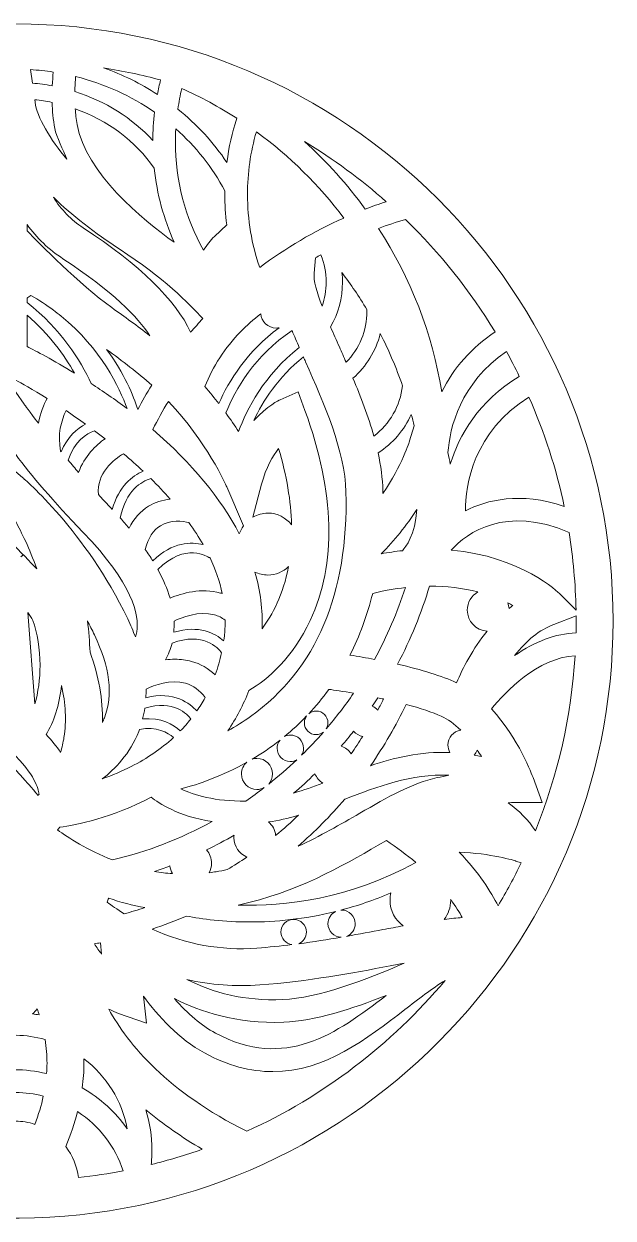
# Model space of a CAD drawing. Header units: millimetres. Extents: x -92 to 553, y -779 to 225.
# Drawn here: x 74.5 to 224.8, y -443.5 to -138.7 of the extents above; entities that cross this region are included whole.
import ezdxf

# ---------------------------------------------------------------- set-up
doc = ezdxf.new("R2010")
doc.units = ezdxf.units.MM
doc.header["$MEASUREMENT"] = 0
doc.layers.add('Layer 6', color=7, linetype='Continuous')

msp = doc.modelspace()

# ---------------------------------------------------------------- linework, layer by layer
at = {"layer": 'Layer 6', "lineweight": 0}
for points, knots in [([(72.44, -138.7), (-11.59, -138.7), (-79.96, -207.06), (-79.96, -291.1), (-79.96, -374.67), (-11.97, -443.04), (71.6, -443.5), (71.6, -443.5), (73.35, -443.5), (73.35, -443.5), (156.88, -443), (224.84, -374.64), (224.84, -291.1), (224.84, -207.06), (156.47, -138.7), (72.44, -138.7)], [0, 0, 0, 0, 1, 1, 1, 2, 2, 2, 3, 3, 3, 4, 4, 4, 5, 5, 5, 5]), ([(82.04, -150.99), (81.92, -152.09), (81.83, -153.27), (81.77, -154.5), (80.1, -154.19), (78.4, -153.96), (76.69, -153.82), (76.69, -153.82), (76.19, -150.37), (76.19, -150.37), (78.17, -150.49), (80.12, -150.7), (82.04, -150.99)], [0, 0, 0, 0, 1, 1, 1, 2, 2, 2, 3, 3, 3, 4, 4, 4, 4]), ([(87.74, -152.15), (95.05, -153.97), (101.87, -157.05), (107.87, -161.22), (107.58, -163.61), (107.43, -166.03), (107.42, -168.44), (102.14, -162.72), (95.25, -158.41), (87.52, -155.96), (87.56, -154.63), (87.62, -153.34), (87.74, -152.15)], [0, 0, 0, 0, 1, 1, 1, 2, 2, 2, 3, 3, 3, 4, 4, 4, 4]), ([(109.41, -153), (109.1, -154.22), (108.83, -155.44), (108.58, -156.68), (104.33, -153.92), (99.72, -151.65), (94.86, -149.92), (99.8, -150.71), (104.68, -151.73), (109.41, -153)], [0, 0, 0, 0, 1, 1, 1, 2, 2, 2, 3, 3, 3, 3]), ([(114.82, -155.19), (119.64, -157.34), (124.36, -159.9), (128.85, -162.79), (127.65, -166.45), (126.82, -170.22), (126.32, -174.06), (122.86, -168.91), (118.64, -164.34), (113.82, -160.46), (114.08, -158.69), (114.4, -156.93), (114.82, -155.19)], [0, 0, 0, 0, 1, 1, 1, 2, 2, 2, 3, 3, 3, 4, 4, 4, 4]), ([(85.53, -173.21), (81.36, -168.37), (77.77, -162.39), (77.38, -158.69), (77.38, -158.69), (77.29, -158.04), (77.29, -158.04), (78.79, -158.2), (80.28, -158.44), (81.74, -158.74), (81.8, -160.88), (82.01, -163.12), (82.42, -165.4), (82.8, -167.48), (84.6, -171.05), (85.53, -173.21)], [0, 0, 0, 0, 1, 1, 1, 2, 2, 2, 3, 3, 3, 4, 4, 4, 5, 5, 5, 5]), ([(88.11, -164.36), (87.87, -163.02), (87.73, -161.69), (87.63, -160.38), (95.91, -163.3), (103.04, -168.58), (107.77, -175.55), (108.48, -182.11), (110.21, -188.5), (112.89, -194.43), (104.65, -188.56), (90.39, -176.81), (88.11, -164.36)], [0, 0, 0, 0, 1, 1, 1, 2, 2, 2, 3, 3, 3, 4, 4, 4, 4]), ([(113.29, -165.48), (118.35, -169.96), (122.61, -175.28), (125.81, -181.32), (125.8, -181.62), (125.79, -181.92), (125.79, -182.22), (125.79, -184.72), (125.96, -187.32), (126.28, -189.96), (126.28, -189.96), (123.15, -192.97), (123.15, -192.97), (122.14, -193.94), (121.21, -195.11), (120.38, -196.46), (115.67, -188.2), (113.19, -178.67), (113.19, -168.8), (113.19, -167.69), (113.23, -166.58), (113.29, -165.48)], [0, 0, 0, 0, 1, 1, 1, 2, 2, 2, 3, 3, 3, 4, 4, 4, 5, 5, 5, 6, 6, 6, 7, 7, 7, 7]), ([(133.84, -166.23), (142.35, -172.44), (149.84, -179.84), (156.12, -188.25), (148.54, -191.63), (141.34, -195.87), (134.69, -200.87), (132.62, -194.93), (131.58, -188.66), (131.58, -182.22), (131.58, -176.76), (132.34, -171.39), (133.84, -166.23)], [0, 0, 0, 0, 1, 1, 1, 2, 2, 2, 3, 3, 3, 4, 4, 4, 4]), ([(166.97, -184.09), (165.13, -184.68), (163.34, -185.31), (161.61, -185.97), (157.03, -179.67), (151.83, -173.89), (146.08, -168.71), (153.47, -173.18), (160.46, -178.33), (166.97, -184.09)], [0, 0, 0, 0, 1, 1, 1, 2, 2, 2, 3, 3, 3, 3]), ([(117.06, -217.41), (113.26, -209.12), (104.05, -200.16), (89.66, -190.75), (86.57, -188.73), (84.03, -186.12), (82.06, -182.96), (86.78, -187.51), (92.58, -192.06), (99.09, -196.3), (109.87, -203.32), (116.79, -210.16), (120.19, -213.91), (119.13, -215.05), (118.08, -216.22), (117.06, -217.41)], [0, 0, 0, 0, 1, 1, 1, 2, 2, 2, 3, 3, 3, 4, 4, 4, 5, 5, 5, 5]), ([(194.73, -217.31), (188.73, -221.32), (184.17, -226.46), (181.13, -232.63), (178.68, -217.68), (173.26, -203.65), (164.99, -190.88), (167.25, -190.06), (169.56, -189.3), (171.87, -188.63), (180.68, -197.18), (188.37, -206.83), (194.73, -217.31)], [0, 0, 0, 0, 1, 1, 1, 2, 2, 2, 3, 3, 3, 4, 4, 4, 4]), ([(75.33, -189.91), (77.83, -193.36), (80.9, -196.29), (84.5, -198.64), (97.25, -206.98), (103.57, -213.57), (106.67, -218.28), (103.49, -215.82), (100.21, -213.44), (96.99, -211.12), (88.55, -205.01), (78.55, -194.86), (75.33, -191.51), (75.33, -191.51), (75.33, -189.91), (75.33, -189.91)], [0, 0, 0, 0, 1, 1, 1, 2, 2, 2, 3, 3, 3, 4, 4, 4, 5, 5, 5, 5]), ([(148.56, -202.32), (148.56, -202.32), (148.94, -198.39), (148.94, -198.39), (149.39, -198.13), (149.84, -197.88), (150.29, -197.63), (151.18, -199.83), (151.65, -202.2), (151.65, -204.62), (151.65, -206.72), (151.29, -208.78), (150.61, -210.73), (149.28, -207.2), (148.39, -204.13), (148.56, -202.32)], [0, 0, 0, 0, 1, 1, 1, 2, 2, 2, 3, 3, 3, 4, 4, 4, 5, 5, 5, 5]), ([(155.66, -202.16), (157.95, -205.18), (160.07, -208.33), (162.02, -211.58), (162.02, -211.72), (162.04, -211.85), (162.04, -211.99), (162.04, -216.99), (160.09, -221.64), (156.74, -225.07), (156.16, -223.74), (155.58, -222.43), (155.01, -221.14), (154.26, -219.46), (153.5, -217.73), (152.76, -216.01), (154.73, -212.58), (155.81, -208.65), (155.81, -204.62), (155.81, -203.79), (155.75, -202.97), (155.66, -202.16)], [0, 0, 0, 0, 1, 1, 1, 2, 2, 2, 3, 3, 3, 4, 4, 4, 5, 5, 5, 6, 6, 6, 7, 7, 7, 7]), ([(75.33, -208.66), (75.66, -208.44), (75.99, -208.22), (76.33, -208), (78.4, -209.19), (80.31, -210.45), (82.07, -211.76), (82.7, -212.26), (83.35, -212.76), (84, -213.26), (94.28, -221.62), (98.95, -231.53), (100.86, -236.9), (97.75, -234.55), (94.64, -232.41), (91.69, -230.49), (88.99, -224.59), (84.05, -216.68), (75.33, -209.78), (75.33, -209.78), (75.33, -208.66), (75.33, -208.66)], [0, 0, 0, 0, 1, 1, 1, 2, 2, 2, 3, 3, 3, 4, 4, 4, 5, 5, 5, 6, 6, 6, 7, 7, 7, 7]), ([(75.33, -213.05), (81.01, -217.92), (84.87, -223.23), (87.45, -227.82), (82.02, -224.5), (77.54, -222.15), (75.33, -221.04), (75.33, -221.04), (75.33, -213.05), (75.33, -213.05)], [0, 0, 0, 0, 1, 1, 1, 2, 2, 2, 3, 3, 3, 3]), ([(134.95, -212.66), (135.09, -214.71), (136.8, -216.33), (138.88, -216.33), (139.15, -216.33), (139.41, -216.29), (139.67, -216.23), (131.42, -222.3), (126.79, -229.87), (124.27, -235.62), (123.18, -234.2), (122, -232.75), (120.71, -231.27), (122.72, -226.14), (125.77, -221.43), (129.8, -217.26), (131.36, -215.65), (133.09, -214.11), (134.95, -212.66)], [0, 0, 0, 0, 1, 1, 1, 2, 2, 2, 3, 3, 3, 4, 4, 4, 5, 5, 5, 6, 6, 6, 6]), ([(129.29, -242.76), (128.37, -241.31), (127.28, -239.69), (126.04, -237.98), (128.45, -232.02), (133.38, -223.33), (142.95, -216.98), (143.52, -218.38), (144.14, -219.84), (144.79, -221.32), (135.79, -228.32), (131.36, -237.07), (129.29, -242.76)], [0, 0, 0, 0, 1, 1, 1, 2, 2, 2, 3, 3, 3, 4, 4, 4, 4]), ([(163.81, -243.89), (162.41, -238.9), (160.5, -233.94), (158.48, -229.14), (161.9, -226.13), (164.32, -222.18), (165.45, -217.76), (167.65, -222.06), (169.54, -226.51), (171.12, -231.07), (170.53, -236.21), (167.86, -240.83), (163.81, -243.89)], [0, 0, 0, 0, 1, 1, 1, 2, 2, 2, 3, 3, 3, 4, 4, 4, 4]), ([(103.59, -237.09), (102.48, -233.64), (100.15, -227.9), (95.64, -221.78), (99.67, -224.74), (103.65, -227.77), (107.15, -230.91), (105.89, -232.93), (104.71, -235), (103.59, -237.09)], [0, 0, 0, 0, 1, 1, 1, 2, 2, 2, 3, 3, 3, 3]), ([(200.92, -228.65), (190.42, -235.05), (185.55, -243.76), (183.31, -251.05), (183.13, -250.09), (182.93, -249.11), (182.7, -248.12), (183.18, -241.85), (185.8, -230.39), (197.63, -222.33), (198.74, -224.33), (199.84, -226.45), (200.92, -228.65)], [0, 0, 0, 0, 1, 1, 1, 2, 2, 2, 3, 3, 3, 4, 4, 4, 4]), ([(156.7, -258.12), (157.33, -284.1), (149.15, -303.39), (132.37, -315.45), (130.52, -316.77), (128.57, -318), (126.54, -319.12), (128.74, -315.93), (130.55, -312.47), (131.93, -308.81), (136.75, -306.13), (143.3, -300.1), (147.58, -290.99), (154.38, -276.49), (153.92, -258.44), (146.23, -237.35), (146.23, -237.35), (144.5, -232.61), (144.5, -232.61), (144.5, -232.61), (139.89, -234.66), (139.89, -234.66), (139.71, -234.73), (136.57, -236.18), (133.2, -239.95), (135.52, -235), (139.42, -228.86), (145.83, -223.69), (146.02, -224.12), (146.2, -224.54), (146.39, -224.97), (151.11, -235.63), (156.45, -247.71), (156.7, -258.12)], [0, 0, 0, 0, 1, 1, 1, 2, 2, 2, 3, 3, 3, 4, 4, 4, 5, 5, 5, 6, 6, 6, 7, 7, 7, 8, 8, 8, 9, 9, 9, 10, 10, 10, 11, 11, 11, 11]), ([(80.43, -234.28), (79.62, -235.87), (78.73, -238.04), (78.23, -240.62), (76, -237.71), (74.69, -235.88), (74.63, -235.79), (74.63, -235.79), (72.44, -232.7), (72.44, -232.7), (72.44, -232.7), (70.23, -235.83), (70.23, -235.83), (69.76, -236.48), (68.61, -238.06), (66.92, -240.27), (66.39, -237.77), (65.51, -235.67), (64.71, -234.13), (68.3, -231.9), (71.09, -230.35), (72.44, -229.61), (73.84, -230.37), (76.72, -231.98), (80.43, -234.28)], [0, 0, 0, 0, 1, 1, 1, 2, 2, 2, 3, 3, 3, 4, 4, 4, 5, 5, 5, 6, 6, 6, 7, 7, 7, 8, 8, 8, 8]), ([(212.37, -261.83), (201.13, -258.05), (192.64, -260.18), (187.15, -263.01), (187.18, -256.35), (189.18, -242.86), (203.38, -233.93), (207.34, -242.94), (210.37, -252.31), (212.37, -261.83)], [0, 0, 0, 0, 1, 1, 1, 2, 2, 2, 3, 3, 3, 3]), ([(83.9, -247.75), (83.03, -243.5), (84.08, -239.89), (85.28, -237.41), (86.98, -238.54), (88.65, -239.7), (90.28, -240.86), (88.09, -241.97), (85.65, -244.05), (84.02, -247.89), (83.98, -247.84), (83.94, -247.8), (83.9, -247.75)], [0, 0, 0, 0, 1, 1, 1, 2, 2, 2, 3, 3, 3, 4, 4, 4, 4]), ([(126.27, -256.84), (126.27, -256.84), (130.53, -266.84), (130.53, -266.84), (130.08, -267.46), (129.73, -268.13), (129.48, -268.84), (124.8, -259.8), (117.39, -250.86), (107.41, -242.22), (108.63, -239.8), (109.97, -237.39), (111.4, -235.04), (121.22, -245.41), (126.04, -256.3), (126.27, -256.84)], [0, 0, 0, 0, 1, 1, 1, 2, 2, 2, 3, 3, 3, 4, 4, 4, 5, 5, 5, 5]), ([(172.94, -245.12), (172.91, -245.19), (171, -251.32), (166.14, -258.56), (166.13, -258.34), (166.13, -258.12), (166.12, -257.89), (166.04, -254.7), (165.59, -251.45), (164.89, -248.2), (168.62, -245.8), (171.55, -242.36), (173.36, -238.36), (173.61, -239.33), (173.86, -240.29), (174.09, -241.26), (174.09, -241.26), (172.94, -245.12), (172.94, -245.12)], [0, 0, 0, 0, 1, 1, 1, 2, 2, 2, 3, 3, 3, 4, 4, 4, 5, 5, 5, 6, 6, 6, 6]), ([(88.48, -253.18), (87.6, -252.17), (86.73, -251.11), (85.85, -250.06), (87.48, -245.19), (90.43, -243.3), (92.55, -242.56), (93.45, -243.22), (94.36, -243.88), (95.23, -244.56), (92.98, -246.2), (89.92, -249.06), (88.48, -253.18)], [0, 0, 0, 0, 1, 1, 1, 2, 2, 2, 3, 3, 3, 4, 4, 4, 4]), ([(74.16, -254.45), (74.16, -254.45), (72.44, -253.02), (72.44, -253.02), (72.44, -253.02), (70.74, -254.44), (70.74, -254.44), (70.58, -254.57), (54.67, -267.97), (43.87, -290.55), (43.13, -292.1), (42.47, -293.64), (41.9, -295.16), (41.76, -294.74), (41.65, -294.31), (41.57, -293.85), (40.82, -289.53), (42.6, -281.61), (55.28, -268.41), (62.77, -260.61), (68.54, -253.96), (72.44, -248.6), (76.35, -253.96), (82.11, -260.61), (89.61, -268.41), (102.29, -281.61), (104.06, -289.53), (103.32, -293.85), (103.24, -294.31), (103.13, -294.74), (102.98, -295.16), (102.41, -293.64), (101.75, -292.1), (101.02, -290.55), (90.31, -268.16), (74.49, -254.73), (74.16, -254.45)], [0, 0, 0, 0, 1, 1, 1, 2, 2, 2, 3, 3, 3, 4, 4, 4, 5, 5, 5, 6, 6, 6, 7, 7, 7, 8, 8, 8, 9, 9, 9, 10, 10, 10, 11, 11, 11, 12, 12, 12, 12]), ([(104.94, -252.87), (102.2, -254.03), (98.76, -256.66), (97.07, -262.6), (96.84, -262.36), (96.63, -262.12), (96.4, -261.88), (95.43, -260.87), (94.48, -259.85), (93.54, -258.84), (92.98, -253.4), (97.48, -249.89), (99.94, -248.39), (101.7, -249.87), (103.35, -251.37), (104.94, -252.87)], [0, 0, 0, 0, 1, 1, 1, 2, 2, 2, 3, 3, 3, 4, 4, 4, 5, 5, 5, 5]), ([(136.77, -263.56), (135.42, -263.56), (134.12, -263.93), (132.97, -264.6), (132.97, -264.6), (135.17, -256.19), (135.17, -256.19), (136.29, -251.91), (138.01, -248.96), (139.51, -247.04), (141.56, -253.97), (142.67, -260.51), (142.83, -266.57), (141.41, -264.73), (139.22, -263.56), (136.77, -263.56)], [0, 0, 0, 0, 1, 1, 1, 2, 2, 2, 3, 3, 3, 4, 4, 4, 5, 5, 5, 5]), ([(106.92, -254.76), (108.68, -256.5), (110.34, -258.24), (111.86, -259.97), (109.82, -260.21), (107.98, -260.83), (106.35, -261.82), (104.24, -263.11), (102.57, -264.98), (101.36, -267.4), (100.63, -266.53), (99.88, -265.67), (99.1, -264.8), (100.56, -257.72), (104.5, -255.47), (106.92, -254.76)], [0, 0, 0, 0, 1, 1, 1, 2, 2, 2, 3, 3, 3, 4, 4, 4, 5, 5, 5, 5]), ([(215.39, -288.29), (215.39, -288.29), (211.35, -284.24), (211.35, -284.24), (210.94, -283.84), (201.46, -274.58), (183.49, -273), (187.7, -268.47), (197.4, -261.53), (213.6, -268.48), (214.65, -275.03), (215.25, -281.68), (215.39, -288.29)], [0, 0, 0, 0, 1, 1, 1, 2, 2, 2, 3, 3, 3, 4, 4, 4, 4]), ([(171.11, -273.15), (169.33, -273.34), (167.51, -273.6), (165.7, -273.93), (169.08, -270.55), (172.12, -266.77), (174.77, -262.66), (174.34, -269.11), (171.97, -272.22), (171.11, -273.15)], [0, 0, 0, 0, 1, 1, 1, 2, 2, 2, 3, 3, 3, 3]), ([(72.44, -272.24), (72.44, -272.24), (70.48, -274.23), (70.48, -274.23), (69.85, -274.87), (68.57, -276.19), (67.06, -277.81), (68.91, -272.54), (70.99, -268.37), (72.44, -265.73), (73.9, -268.38), (75.98, -272.57), (77.81, -277.8), (76.31, -276.18), (75.03, -274.87), (74.41, -274.23), (74.41, -274.23), (73.76, -274.75), (73.76, -274.75), (73.76, -274.75), (73.76, -274.75), (73.76, -274.75), (73.76, -274.75), (73.76, -274.75), (73.76, -274.75), (73.76, -274.75), (73.76, -274.75), (73.76, -274.75), (73.76, -274.75), (74.35, -274.18), (74.35, -274.18), (74.35, -274.18), (72.44, -272.24), (72.44, -272.24)], [0, 0, 0, 0, 1, 1, 1, 2, 2, 2, 3, 3, 3, 4, 4, 4, 5, 5, 5, 6, 6, 6, 7, 7, 7, 8, 8, 8, 9, 9, 9, 10, 10, 10, 11, 11, 11, 11]), ([(107.41, -275.74), (106.82, -274.78), (106.19, -273.81), (105.51, -272.83), (106.25, -269.92), (107.54, -267.88), (109.35, -266.77), (111.92, -265.18), (115.13, -265.63), (116.64, -265.98), (117.99, -267.86), (119.18, -269.74), (120.23, -271.61), (117.27, -270.83), (112.49, -270.81), (107.41, -275.74)], [0, 0, 0, 0, 1, 1, 1, 2, 2, 2, 3, 3, 3, 4, 4, 4, 5, 5, 5, 5]), ([(124.69, -283.95), (119.76, -282.58), (114.79, -284.01), (111.82, -285.24), (111.13, -282.92), (110.08, -280.49), (108.71, -277.98), (115.68, -270.82), (121.6, -274.77), (121.85, -274.95), (121.85, -274.95), (121.93, -274.84), (121.93, -274.84), (123.41, -277.95), (124.49, -281.04), (125.14, -284.08), (124.99, -284.03), (124.84, -283.99), (124.69, -283.95)], [0, 0, 0, 0, 1, 1, 1, 2, 2, 2, 3, 3, 3, 4, 4, 4, 5, 5, 5, 6, 6, 6, 6]), ([(133.45, -278.59), (134.47, -279.09), (135.6, -279.36), (136.77, -279.36), (138.78, -279.36), (140.65, -278.56), (142.04, -277.22), (140.71, -284.34), (137.93, -289.53), (135.28, -293.09), (135.5, -288.34), (134.89, -283.48), (133.45, -278.59)], [0, 0, 0, 0, 1, 1, 1, 2, 2, 2, 3, 3, 3, 4, 4, 4, 4]), ([(163.95, -300.88), (161.92, -300.5), (159.82, -300.13), (157.71, -299.8), (160.17, -294.96), (162.12, -289.66), (163.51, -284.04), (166.33, -283.36), (169.12, -282.86), (171.85, -282.55), (169.81, -288.91), (167.15, -295.07), (163.95, -300.88)], [0, 0, 0, 0, 1, 1, 1, 2, 2, 2, 3, 3, 3, 4, 4, 4, 4]), ([(184.91, -306.84), (181.14, -305.13), (176.08, -303.54), (169.85, -302.12), (173.21, -295.78), (175.95, -289.08), (178, -282.2), (182.33, -282.18), (186.48, -282.68), (190.37, -283.69), (188.74, -284.6), (187.64, -286.35), (187.64, -288.35), (187.64, -291.19), (189.87, -293.52), (192.68, -293.68), (189.06, -298.2), (186.52, -303.12), (184.91, -306.84)], [0, 0, 0, 0, 1, 1, 1, 2, 2, 2, 3, 3, 3, 4, 4, 4, 5, 5, 5, 6, 6, 6, 6]), ([(199.26, -287.15), (198.94, -287.39), (198.62, -287.65), (198.3, -287.92), (198.26, -287.42), (198.15, -286.94), (197.98, -286.49), (198.42, -286.71), (198.85, -286.93), (199.26, -287.15)], [0, 0, 0, 0, 1, 1, 1, 2, 2, 2, 3, 3, 3, 3]), ([(77.34, -312.26), (77.34, -312.26), (75.55, -288.96), (75.55, -288.96), (76, -289.63), (76.43, -290.29), (76.84, -290.95), (78.01, -294.18), (78.65, -298.23), (78.65, -302.37), (78.65, -305.91), (78.19, -309.35), (77.34, -312.26)], [0, 0, 0, 0, 1, 1, 1, 2, 2, 2, 3, 3, 3, 4, 4, 4, 4]), ([(125.67, -295.02), (125.62, -295.41), (125.55, -295.78), (125.49, -296.16), (123.35, -294.26), (119.22, -292), (112.77, -293.97), (112.85, -293.05), (112.89, -292.11), (112.84, -291.12), (114.69, -290.22), (119.16, -288.42), (123.17, -289.53), (124.12, -289.79), (125.03, -290.24), (125.87, -290.86), (125.89, -292.42), (125.82, -293.75), (125.67, -295.02)], [0, 0, 0, 0, 1, 1, 1, 2, 2, 2, 3, 3, 3, 4, 4, 4, 5, 5, 5, 6, 6, 6, 6]), ([(92.51, -294.62), (92.51, -294.62), (92.51, -294.62), (92.51, -294.62), (96.47, -302.88), (97.33, -310), (95.08, -315.78), (94.92, -316.19), (94.75, -316.59), (94.56, -316.98), (94.71, -311.17), (93.65, -305.15), (91.4, -299.05), (91.32, -296.4), (91.09, -293.72), (90.73, -291.04), (91.35, -292.23), (91.94, -293.43), (92.51, -294.62)], [0, 0, 0, 0, 1, 1, 1, 2, 2, 2, 3, 3, 3, 4, 4, 4, 5, 5, 5, 6, 6, 6, 6]), ([(199.72, -299.94), (202.75, -296.01), (206.1, -293.34), (209.69, -291.98), (209.69, -291.98), (215.41, -289.81), (215.41, -289.81), (215.41, -290.24), (215.41, -290.67), (215.41, -291.1), (215.41, -292.11), (215.4, -293.13), (215.38, -294.14), (210.21, -294.31), (204.88, -296.29), (199.72, -299.94)], [0, 0, 0, 0, 1, 1, 1, 2, 2, 2, 3, 3, 3, 4, 4, 4, 5, 5, 5, 5]), ([(117.3, -301.41), (115.96, -301.04), (114.54, -300.85), (113.06, -300.85), (112.27, -300.85), (111.46, -300.91), (110.64, -301.01), (111.39, -299.68), (111.94, -298.25), (112.32, -296.76), (120.27, -293.74), (124.08, -298), (124.95, -299.18), (124.53, -301.13), (124, -303.03), (123.35, -304.85), (121.6, -303.19), (119.57, -302.04), (117.3, -301.41)], [0, 0, 0, 0, 1, 1, 1, 2, 2, 2, 3, 3, 3, 4, 4, 4, 5, 5, 5, 6, 6, 6, 6]), ([(205.02, -344.61), (203.2, -341.88), (200.87, -339.51), (198.07, -337.54), (199.38, -337.4), (199.98, -337.39), (200, -337.39), (200, -337.39), (206.73, -337.39), (206.73, -337.39), (206.73, -337.39), (204.43, -331.07), (204.43, -331.07), (204.28, -330.64), (200.65, -320.89), (193.83, -313.54), (197.34, -309.19), (205.5, -300.54), (215.14, -299.95), (214.2, -315.36), (210.8, -330.37), (205.02, -344.61)], [0, 0, 0, 0, 1, 1, 1, 2, 2, 2, 3, 3, 3, 4, 4, 4, 5, 5, 5, 6, 6, 6, 7, 7, 7, 7]), ([(84.76, -320.81), (84.56, -322.09), (84.27, -323.37), (83.89, -324.65), (82.86, -323.13), (81.62, -321.59), (80.21, -320.06), (82.21, -316.93), (83.57, -312.56), (84.14, -307.59), (85.21, -312.18), (85.43, -316.61), (84.76, -320.81)], [0, 0, 0, 0, 1, 1, 1, 2, 2, 2, 3, 3, 3, 4, 4, 4, 4]), ([(118.63, -314.06), (117, -312.22), (112.83, -308.81), (105.65, -310.7), (105.69, -309.96), (105.73, -309.22), (105.72, -308.46), (107.75, -307.51), (111.96, -305.93), (115.78, -306.99), (117.73, -307.53), (119.4, -308.77), (120.76, -310.66), (120.12, -311.84), (119.39, -312.96), (118.63, -314.06)], [0, 0, 0, 0, 1, 1, 1, 2, 2, 2, 3, 3, 3, 4, 4, 4, 5, 5, 5, 5]), ([(149.09, -314.08), (148.37, -314.08), (147.73, -314.34), (147.21, -314.76), (148.99, -312.85), (150.72, -310.8), (152.36, -308.54), (153.72, -308.73), (155.95, -309.06), (158.63, -309.53), (156.47, -312.69), (154.14, -315.7), (151.68, -318.58), (151.93, -318.14), (152.09, -317.63), (152.09, -317.09), (152.09, -315.43), (150.75, -314.08), (149.09, -314.08)], [0, 0, 0, 0, 1, 1, 1, 2, 2, 2, 3, 3, 3, 4, 4, 4, 5, 5, 5, 6, 6, 6, 6]), ([(166.27, -311), (165.82, -311.93), (165.34, -312.87), (164.82, -313.84), (164.44, -313.4), (163.95, -313.03), (163.41, -312.79), (163.88, -312.09), (164.35, -311.4), (164.81, -310.7), (165.29, -310.79), (165.78, -310.9), (166.27, -311)], [0, 0, 0, 0, 1, 1, 1, 2, 2, 2, 3, 3, 3, 4, 4, 4, 4]), ([(114.43, -319.14), (112.71, -317.55), (109.57, -315.61), (104.83, -316.1), (105.06, -315.2), (105.24, -314.29), (105.38, -313.37), (112.75, -310.98), (116.3, -315), (117.12, -316.12), (116.28, -317.17), (115.38, -318.17), (114.43, -319.14)], [0, 0, 0, 0, 1, 1, 1, 2, 2, 2, 3, 3, 3, 4, 4, 4, 4]), ([(183.2, -324.65), (175.71, -324.36), (168.89, -326.06), (162.95, -328.03), (166.4, -323.06), (169.45, -317.81), (172.02, -312.38), (175.7, -313.36), (178.72, -314.38), (181.01, -315.42), (182.67, -316.17), (184.32, -317.36), (185.96, -318.95), (184.11, -319.23), (182.69, -320.83), (182.69, -322.75), (182.69, -323.43), (182.88, -324.08), (183.2, -324.65)], [0, 0, 0, 0, 1, 1, 1, 2, 2, 2, 3, 3, 3, 4, 4, 4, 5, 5, 5, 6, 6, 6, 6]), ([(145.36, -325.35), (145.68, -324.84), (145.88, -324.23), (145.88, -323.58), (145.88, -321.72), (144.37, -320.2), (142.5, -320.2), (141.97, -320.2), (141.47, -320.34), (141.02, -320.56), (142.93, -318.99), (144.82, -317.25), (146.66, -315.33), (146.3, -315.83), (146.08, -316.43), (146.08, -317.09), (146.08, -318.75), (147.43, -320.09), (149.09, -320.09), (149.78, -320.09), (150.42, -319.84), (150.93, -319.44), (149.15, -321.49), (147.29, -323.46), (145.36, -325.35)], [0, 0, 0, 0, 1, 1, 1, 2, 2, 2, 3, 3, 3, 4, 4, 4, 5, 5, 5, 6, 6, 6, 7, 7, 7, 8, 8, 8, 8]), ([(103.84, -319.27), (103.91, -319.1), (103.95, -318.92), (104.01, -318.75), (108.44, -317.93), (111.22, -319.54), (112.67, -320.86), (109.59, -323.67), (106.01, -326.14), (101.91, -328.23), (99.57, -329.43), (97.09, -330.49), (94.49, -331.4), (97.75, -328.92), (101.59, -325), (103.84, -319.27)], [0, 0, 0, 0, 1, 1, 1, 2, 2, 2, 3, 3, 3, 4, 4, 4, 5, 5, 5, 5]), ([(158.64, -319.25), (159.24, -319.92), (160.06, -320.39), (160.96, -320.56), (160.02, -322.04), (159.05, -323.51), (158.03, -324.96), (157.41, -324.07), (156.52, -323.4), (155.5, -323.03), (156.6, -321.76), (157.65, -320.5), (158.64, -319.25)], [0, 0, 0, 0, 1, 1, 1, 2, 2, 2, 3, 3, 3, 4, 4, 4, 4]), ([(142.5, -326.96), (143.11, -326.96), (143.66, -326.78), (144.15, -326.51), (141.86, -328.68), (139.47, -330.75), (136.98, -332.71), (137.58, -332.02), (137.96, -331.12), (137.96, -330.13), (137.96, -327.94), (136.18, -326.16), (133.99, -326.16), (133.55, -326.16), (133.14, -326.25), (132.75, -326.38), (135.11, -324.98), (137.5, -323.35), (139.87, -321.49), (139.41, -322.07), (139.13, -322.79), (139.13, -323.58), (139.13, -325.44), (140.64, -326.96), (142.5, -326.96)], [0, 0, 0, 0, 1, 1, 1, 2, 2, 2, 3, 3, 3, 4, 4, 4, 5, 5, 5, 6, 6, 6, 7, 7, 7, 8, 8, 8, 8]), ([(72.44, -329.16), (72.44, -329.16), (70.47, -331.32), (70.47, -331.32), (70.23, -331.57), (68.34, -333.64), (66.75, -335.65), (66.66, -335.55), (66.58, -335.44), (66.51, -335.34), (66.55, -334.46), (67.09, -331.06), (72.44, -325.56), (77.85, -331.12), (78.35, -334.58), (78.39, -335.33), (78.31, -335.44), (78.22, -335.54), (78.14, -335.65), (76.62, -333.73), (74.81, -331.74), (74.42, -331.32), (74.42, -331.32), (72.44, -329.16), (72.44, -329.16)], [0, 0, 0, 0, 1, 1, 1, 2, 2, 2, 3, 3, 3, 4, 4, 4, 5, 5, 5, 6, 6, 6, 7, 7, 7, 8, 8, 8, 8]), ([(191.25, -325.71), (190.63, -325.57), (190, -325.44), (189.38, -325.32), (189.71, -324.95), (189.98, -324.51), (190.15, -324.03), (190.53, -324.57), (190.89, -325.13), (191.25, -325.71)], [0, 0, 0, 0, 1, 1, 1, 2, 2, 2, 3, 3, 3, 3]), ([(131.41, -327.13), (130.57, -327.86), (130.02, -328.92), (130.02, -330.13), (130.02, -332.32), (131.8, -334.09), (133.99, -334.09), (134.65, -334.09), (135.27, -333.92), (135.81, -333.63), (134.28, -334.8), (132.73, -335.95), (131.12, -337.04), (123.27, -337.21), (117.82, -335.47), (114.6, -333.95), (119.18, -332.75), (125.15, -330.66), (131.41, -327.13)], [0, 0, 0, 0, 1, 1, 1, 2, 2, 2, 3, 3, 3, 4, 4, 4, 5, 5, 5, 6, 6, 6, 6]), ([(143.35, -335.02), (145.19, -333.46), (147.01, -331.81), (148.78, -330.1), (149.2, -331.09), (149.9, -331.92), (150.79, -332.5), (148.36, -333.4), (145.86, -334.28), (143.35, -335.02)], [0, 0, 0, 0, 1, 1, 1, 2, 2, 2, 3, 3, 3, 3]), ([(160.2, -340.18), (155.25, -343.05), (150.17, -345.99), (144.46, -348.59), (148.73, -344.9), (152.73, -340.87), (156.39, -336.57), (164.77, -333.38), (173.37, -330.09), (182.97, -330.45), (181.99, -330.65), (180.99, -330.86), (179.97, -331.08), (179.97, -331.08), (179.97, -331.08), (179.97, -331.08), (173.57, -332.45), (167.37, -336.03), (160.2, -340.18)], [0, 0, 0, 0, 1, 1, 1, 2, 2, 2, 3, 3, 3, 4, 4, 4, 5, 5, 5, 6, 6, 6, 6]), ([(83.71, -343.73), (87.68, -343.15), (97.19, -341.29), (107.04, -336.06), (108.9, -337.58), (113.89, -340.96), (122.55, -342.29), (114.54, -346.67), (106.01, -349.96), (97.15, -352.08), (90.74, -349.6), (85.83, -346.39), (83.11, -344.39), (83.31, -344.18), (83.51, -343.96), (83.71, -343.73)], [0, 0, 0, 0, 1, 1, 1, 2, 2, 2, 3, 3, 3, 4, 4, 4, 5, 5, 5, 5]), ([(144.56, -340.69), (142.69, -342.47), (140.75, -344.19), (138.76, -345.82), (138.62, -344.44), (137.95, -343.23), (136.96, -342.37), (139.35, -342.02), (141.85, -341.47), (144.56, -340.69)], [0, 0, 0, 0, 1, 1, 1, 2, 2, 2, 3, 3, 3, 3]), ([(131.41, -351.34), (129.73, -352.48), (128.06, -353.56), (126.42, -354.55), (125.48, -354.75), (124.53, -354.93), (123.55, -355.09), (123, -355.18), (122.43, -355.27), (121.83, -355.34), (122.2, -354.6), (122.4, -353.79), (122.4, -352.95), (122.4, -351.69), (121.95, -350.48), (121.15, -349.53), (123.52, -348.36), (125.87, -347.1), (128.16, -345.76), (128.13, -345.97), (128.12, -346.19), (128.12, -346.41), (128.12, -348.62), (129.48, -350.53), (131.41, -351.34)], [0, 0, 0, 0, 1, 1, 1, 2, 2, 2, 3, 3, 3, 4, 4, 4, 5, 5, 5, 6, 6, 6, 7, 7, 7, 8, 8, 8, 8]), ([(129.19, -363.6), (144.13, -360.36), (155.58, -353.75), (164.92, -348.34), (164.92, -348.34), (167, -347.15), (167, -347.15), (169.7, -348.9), (172.2, -350.77), (174.51, -352.74), (157.48, -362.12), (141.08, -364), (129.19, -363.6)], [0, 0, 0, 0, 1, 1, 1, 2, 2, 2, 3, 3, 3, 4, 4, 4, 4]), ([(195.5, -363.82), (193.71, -360.22), (190.65, -355.33), (185.55, -350.09), (193.59, -350.39), (199.8, -352.26), (200.07, -352.35), (200.07, -352.35), (201.41, -352.78), (201.41, -352.78), (199.61, -356.53), (197.62, -360.24), (195.5, -363.82)], [0, 0, 0, 0, 1, 1, 1, 2, 2, 2, 3, 3, 3, 4, 4, 4, 4]), ([(107.83, -355.03), (109.14, -354.59), (110.45, -354.12), (111.77, -353.61), (111.85, -354.31), (112.08, -354.98), (112.42, -355.58), (110.89, -355.47), (109.36, -355.28), (107.83, -355.03)], [0, 0, 0, 0, 1, 1, 1, 2, 2, 2, 3, 3, 3, 3]), ([(105.42, -364.23), (103.65, -364.82), (101.87, -365.36), (100.11, -365.84), (98.27, -364.69), (96.81, -363.63), (95.79, -362.85), (95.92, -362.51), (96.04, -362.17), (96.16, -361.84), (99.19, -362.87), (102.29, -363.67), (105.42, -364.23)], [0, 0, 0, 0, 1, 1, 1, 2, 2, 2, 3, 3, 3, 4, 4, 4, 4]), ([(171.31, -368.91), (169.64, -369.21), (167.91, -369.53), (166.12, -369.87), (163.16, -370.43), (160.05, -371.01), (156.83, -371.58), (158.14, -371.08), (159.06, -369.82), (159.06, -368.34), (159.06, -366.42), (157.51, -364.87), (155.59, -364.87), (155.53, -364.87), (155.47, -364.88), (155.4, -364.89), (159.54, -363.79), (163.81, -362.35), (168.18, -360.47), (168.03, -361.09), (167.93, -361.72), (167.93, -362.38), (167.93, -365.07), (169.24, -367.47), (171.31, -368.91)], [0, 0, 0, 0, 1, 1, 1, 2, 2, 2, 3, 3, 3, 4, 4, 4, 5, 5, 5, 6, 6, 6, 7, 7, 7, 8, 8, 8, 8]), ([(181.76, -367.24), (182.81, -365.87), (183.41, -364.18), (183.41, -362.38), (183.41, -362.32), (183.4, -362.26), (183.4, -362.19), (184.69, -363.94), (185.66, -365.51), (186.37, -366.8), (184.97, -366.88), (183.46, -367.03), (181.76, -367.24)], [0, 0, 0, 0, 1, 1, 1, 2, 2, 2, 3, 3, 3, 4, 4, 4, 4]), ([(115.99, -366.4), (119.95, -367.17), (125.52, -367.91), (132.23, -367.91), (138.63, -367.91), (146.05, -367.23), (154.06, -365.24), (152.91, -365.8), (152.11, -366.97), (152.11, -368.34), (152.11, -370.24), (153.63, -371.77), (155.51, -371.81), (152.03, -372.41), (148.4, -372.98), (144.64, -373.47), (145.79, -372.97), (146.6, -371.82), (146.6, -370.49), (146.6, -368.7), (145.14, -367.24), (143.35, -367.24), (141.55, -367.24), (140.1, -368.7), (140.1, -370.49), (140.1, -372.14), (141.33, -373.48), (142.92, -373.69), (140.02, -374.05), (137.05, -374.35), (133.99, -374.58), (124.87, -375.28), (115.9, -373.64), (107.28, -369.71), (110.24, -368.73), (113.15, -367.62), (115.99, -366.4)], [0, 0, 0, 0, 1, 1, 1, 2, 2, 2, 3, 3, 3, 4, 4, 4, 5, 5, 5, 6, 6, 6, 7, 7, 7, 8, 8, 8, 9, 9, 9, 10, 10, 10, 11, 11, 11, 12, 12, 12, 12]), ([(94.37, -376.13), (93.74, -375.32), (93.12, -374.44), (92.52, -373.5), (93.03, -373.41), (93.54, -373.31), (94.05, -373.21), (94.05, -373.21), (94.37, -376.13), (94.37, -376.13)], [0, 0, 0, 0, 1, 1, 1, 2, 2, 2, 3, 3, 3, 3]), ([(140.63, -387.72), (130.55, -388.08), (123.09, -386.06), (116.07, -382.59), (122.2, -383.98), (128.44, -384.46), (134.71, -383.99), (147.18, -383.04), (158.2, -380.96), (167.93, -379.13), (169.16, -378.89), (170.36, -378.67), (171.52, -378.45), (162.19, -382.56), (149.46, -387.4), (140.63, -387.72)], [0, 0, 0, 0, 1, 1, 1, 2, 2, 2, 3, 3, 3, 4, 4, 4, 5, 5, 5, 5]), ([(131.41, -421.33), (111.24, -411.31), (101.18, -399.28), (96.18, -390.14), (97.02, -390.58), (97.86, -390.95), (98.7, -391.25), (98.7, -391.25), (105.77, -393.74), (105.77, -393.74), (105.77, -393.74), (105.02, -386.84), (105.02, -386.84), (108.74, -391.91), (114.07, -397.8), (120.63, -401.34), (126.57, -404.55), (132.28, -406.11), (138.07, -406.11), (151.27, -406.11), (162.12, -397.7), (171.7, -390.29), (175.1, -387.65), (178.59, -384.95), (182.01, -382.81), (168.24, -399.24), (150.83, -412.5), (131.41, -421.33)], [0, 0, 0, 0, 1, 1, 1, 2, 2, 2, 3, 3, 3, 4, 4, 4, 5, 5, 5, 6, 6, 6, 7, 7, 7, 8, 8, 8, 9, 9, 9, 9]), ([(166.92, -386.67), (154.32, -396.41), (141.17, -405.85), (123.38, -396.25), (119.84, -394.34), (116.33, -391.39), (112.93, -387.46), (119.59, -390.83), (128.55, -393.94), (140.84, -393.5), (148.53, -393.22), (158.49, -390.01), (166.92, -386.67)], [0, 0, 0, 0, 1, 1, 1, 2, 2, 2, 3, 3, 3, 4, 4, 4, 4]), ([(77.95, -390.08), (78.13, -390.59), (78.3, -391.11), (78.46, -391.63), (77.9, -391.53), (77.33, -391.44), (76.76, -391.36), (77.13, -390.97), (77.53, -390.54), (77.95, -390.08)], [0, 0, 0, 0, 1, 1, 1, 2, 2, 2, 3, 3, 3, 3]), ([(80.33, -406.62), (77.62, -405.95), (74.85, -405.62), (72.1, -405.62), (69.62, -405.62), (67.08, -405.91), (64.55, -406.48), (64.49, -405.59), (64.45, -404.76), (64.45, -403.97), (64.45, -401.98), (64.63, -399.88), (64.98, -397.74), (70.06, -396.45), (75.07, -396.55), (79.93, -397.9), (80.26, -400), (80.43, -402.04), (80.43, -403.97), (80.43, -404.81), (80.39, -405.68), (80.33, -406.62)], [0, 0, 0, 0, 1, 1, 1, 2, 2, 2, 3, 3, 3, 4, 4, 4, 5, 5, 5, 6, 6, 6, 7, 7, 7, 7]), ([(89.42, -410.27), (89.71, -408.13), (89.86, -406.01), (89.86, -403.97), (89.86, -403.59), (89.85, -403.2), (89.84, -402.82), (95.65, -407.24), (99.54, -413.55), (100.87, -420.67), (97.89, -416.43), (94, -412.89), (89.42, -410.27)], [0, 0, 0, 0, 1, 1, 1, 2, 2, 2, 3, 3, 3, 4, 4, 4, 4]), ([(77.33, -419.56), (75.73, -419.03), (74.08, -418.76), (72.42, -418.76), (70.78, -418.76), (69.14, -419.02), (67.55, -419.55), (66.6, -417.07), (65.87, -414.61), (65.36, -412.21), (70.06, -411.08), (74.86, -411.15), (79.49, -412.37), (78.98, -414.72), (78.26, -417.13), (77.33, -419.56)], [0, 0, 0, 0, 1, 1, 1, 2, 2, 2, 3, 3, 3, 4, 4, 4, 5, 5, 5, 5]), ([(88.43, -433.16), (88.05, -430.25), (86.95, -427.54), (85.22, -425.23), (86.49, -422.23), (87.51, -419.24), (88.25, -416.31), (93.72, -419.94), (97.8, -425.25), (99.88, -431.43), (96.23, -432.13), (92.39, -432.72), (88.43, -433.16)], [0, 0, 0, 0, 1, 1, 1, 2, 2, 2, 3, 3, 3, 4, 4, 4, 4]), ([(107, -429.84), (107.13, -428.61), (107.2, -427.37), (107.2, -426.14), (107.2, -422.64), (106.68, -419.2), (105.66, -415.88), (110.02, -419.5), (114.84, -422.87), (120.05, -425.92), (115.79, -427.43), (111.41, -428.74), (107, -429.84)], [0, 0, 0, 0, 1, 1, 1, 2, 2, 2, 3, 3, 3, 4, 4, 4, 4])]:
    msp.add_open_spline(points, degree=3, knots=knots, dxfattribs=at)

doc.saveas('drawing.dxf')
